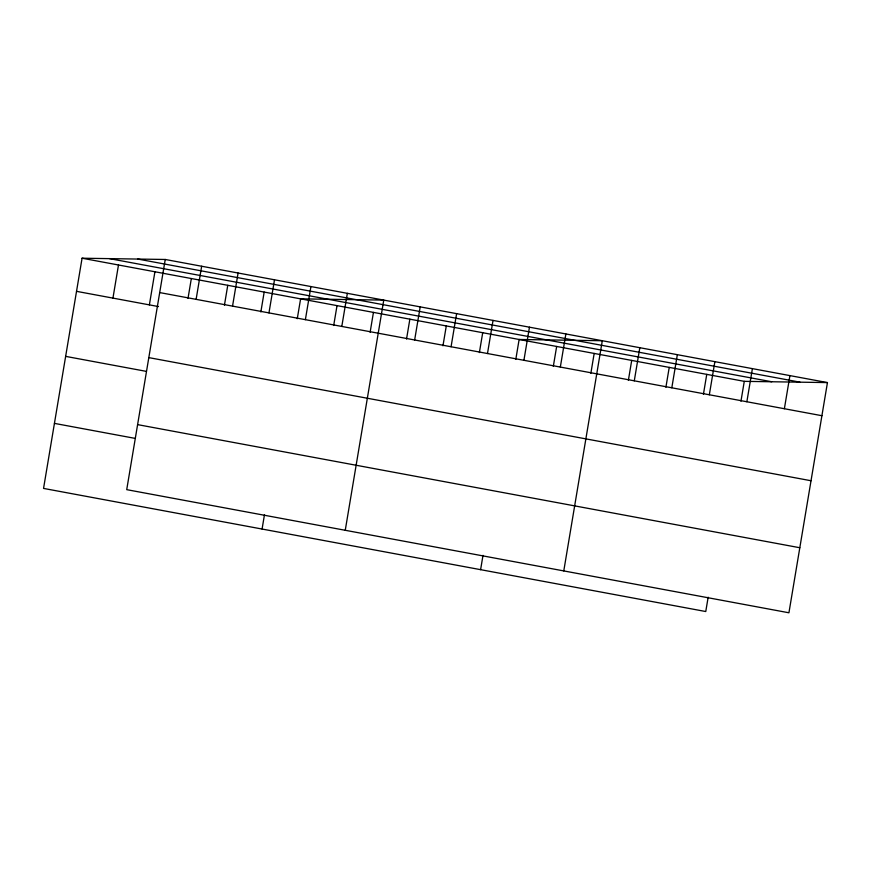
<?xml version="1.0" encoding="UTF-8"?>
<svg xmlns="http://www.w3.org/2000/svg" width="871" height="871" viewBox="0 0 871 871"><rect width="100%" height="100%" fill="white"/><g stroke="black" fill="none" stroke-linecap="round" stroke-linejoin="round"><path stroke-width="1.31" d="M165.24 259.471L126.72 489.654L788.93 612.781L827.45 382.587L165.24 259.471L82.07 258.219L43.55 488.413L705.76 611.529L708.156 597.223M112.947 298.111L118.489 264.991M149.376 304.883L154.918 271.763M188.005 298.405L191.337 278.535M196.117 299.352L201.658 266.243M224.435 305.177L227.756 285.307M232.546 306.124L238.088 273.015M260.854 311.949L264.174 292.079M268.965 312.896L274.507 279.787M262.084 529.045L264.468 514.728M297.272 318.721L300.604 298.851L383.773 300.103L345.254 530.287M305.383 319.668L310.925 286.559M333.691 325.493L337.023 305.623M341.802 326.44L347.344 293.331M370.121 332.265L373.441 312.395M406.539 339.037L409.86 319.167M414.65 339.984L420.192 306.875M442.958 345.809L446.29 325.939M451.069 346.756L456.611 313.636M479.377 352.581L482.708 332.711M487.488 353.528L493.03 320.408M480.607 569.667L483.002 555.36M515.806 359.353L519.127 339.483L602.297 340.724L563.777 570.919M523.917 360.3L529.459 327.18M553.325 366.332L556.656 346.462M560.336 367.072L565.878 333.952M590.854 373.311L594.174 353.441M628.383 380.279L631.704 360.409M634.284 380.823L639.826 347.703M665.901 387.257L669.233 367.388M671.813 387.791L677.344 354.682M703.43 394.236L706.751 374.367M709.332 394.77L714.873 361.661M740.96 401.215L744.28 381.346L827.45 382.587M746.861 401.749L752.402 368.64M784.379 408.728L789.921 375.608M137.792 259.057L800.003 382.173M109.517 258.633L771.728 381.759M82.07 258.219L744.28 381.346M159.698 292.58L821.908 415.707M76.528 291.339L158.478 306.57M148.821 357.622L811.021 480.738M65.641 356.37L146.295 371.362M137.607 424.623L799.818 547.739M54.438 423.382L135.081 438.374"/></g></svg>
